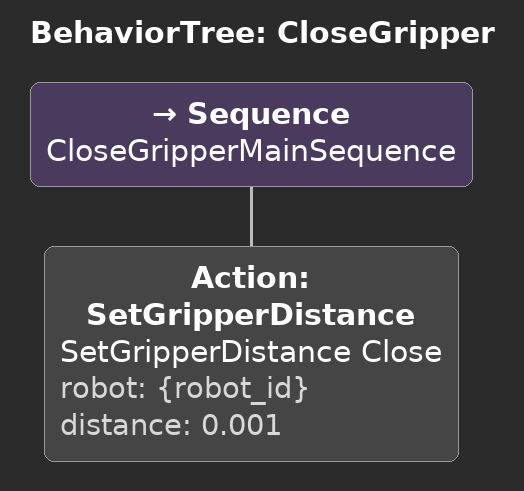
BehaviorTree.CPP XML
<?xml version="1.0" encoding="ASCII"?>
<root main_tree_to_execute="CloseGripper">
  <BehaviorTree ID="CloseGripper">
    <Sequence name="CloseGripperMainSequence">
      <Action name="SetGripperDistance Close"  ID="SetGripperDistance" robot="{robot_id}" distance="0.001"/>
    </Sequence>
  </BehaviorTree>
</root>
